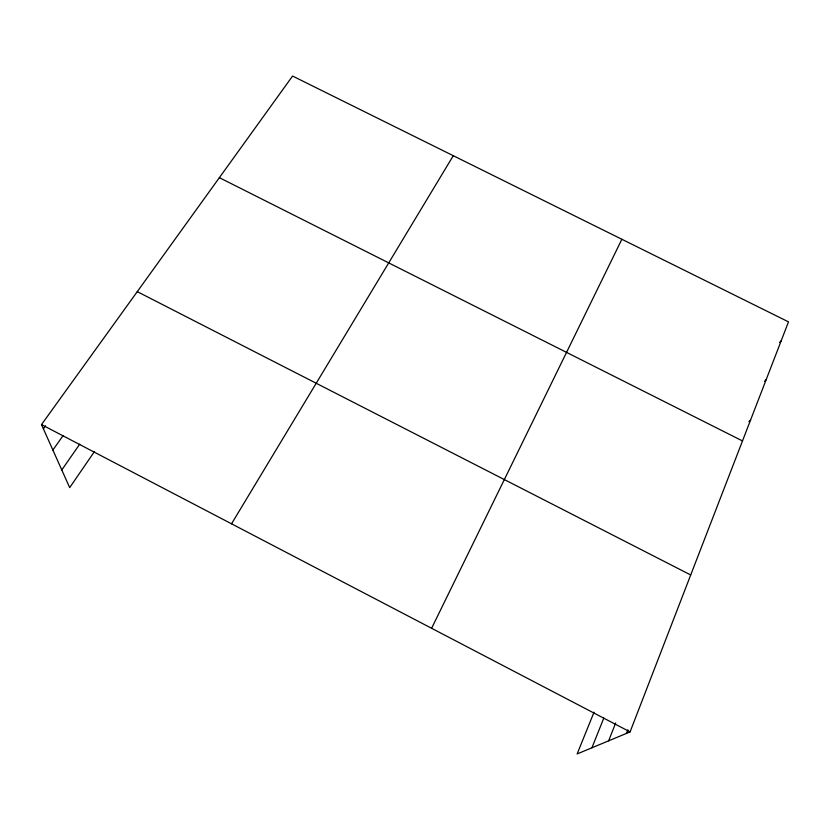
<?xml version="1.0" encoding="UTF-8"?>
<svg xmlns="http://www.w3.org/2000/svg" width="830" height="830" viewBox="0 0 830 830"><rect width="100%" height="100%" fill="white"/><g stroke="black" fill="none" stroke-linecap="round" stroke-linejoin="round"><path stroke-width="1.25" d="M594.021 712.213L577.13 753.951L630.074 731.904L788.5 321.864L292.575 76.049L41.5 424.587L69.689 487.625L94.537 451.437M626.505 733.388L627.895 729.809M608.639 740.827L615.673 722.961M591.925 747.788L603.815 718.043M431.61 628.279L621.867 239.279M231.539 523.813L453.284 155.708M61.783 469.956L79.742 444.143M52.881 450.036L62.945 435.802M43.388 428.82L45.567 425.8M779.515 342.51L781.196 340.777M764.492 381.333L766.152 379.694M748.899 421.671L750.538 420.125M219.379 177.662L742.497 440.938M137.261 291.652L690.705 574.972M41.5 424.587L630.074 731.904"/></g></svg>
